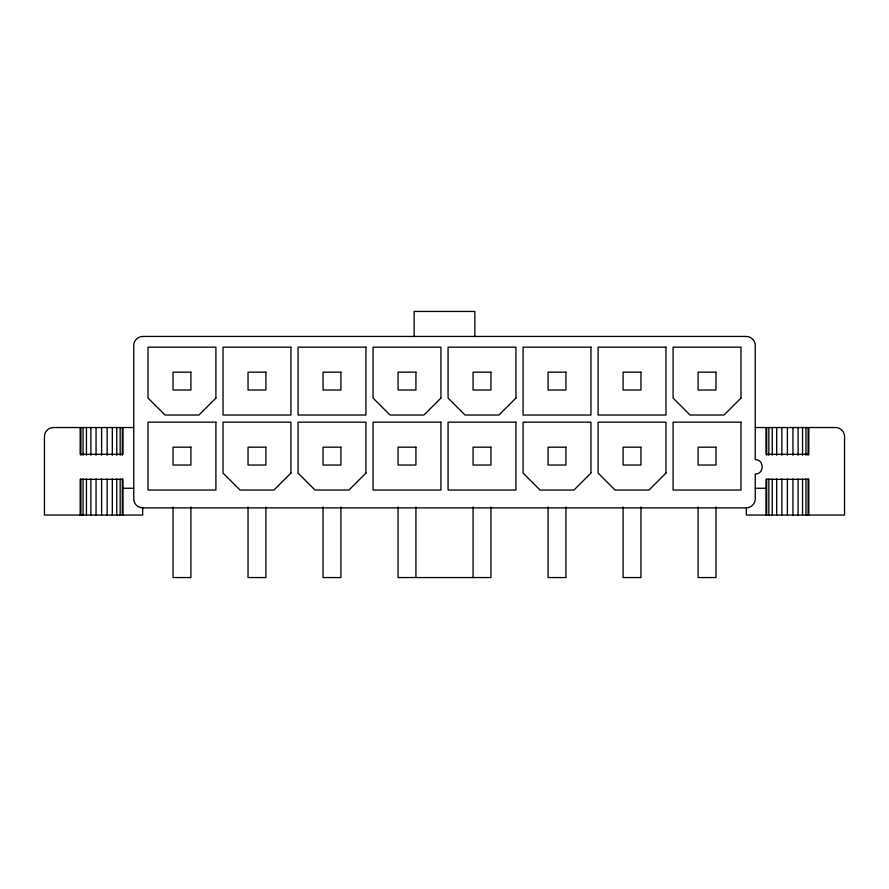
<?xml version="1.0" encoding="UTF-8"?>
<svg xmlns="http://www.w3.org/2000/svg" width="889" height="889" viewBox="0 0 889 889"><rect width="100%" height="100%" fill="white"/><g stroke="black" fill="none" stroke-linecap="round" stroke-linejoin="round"><path stroke-width="1.33" d="M746.327 507.897C751.105 507.93 755.283 503.752 755.25 498.973L755.25 473.97C764.429 474.315 764.429 459.335 755.25 459.68L755.25 345.377C755.283 340.598 751.105 336.42 746.327 336.453L142.673 336.453C137.895 336.42 133.717 340.598 133.75 345.377L133.75 498.973C133.717 503.752 137.895 507.93 142.673 507.897L746.327 507.897L746.327 515.042L844.55 515.042L844.55 436.466C844.583 431.687 840.405 427.509 835.616 427.531L755.25 427.531M133.75 427.531L53.384 427.531C48.595 427.509 44.417 431.687 44.45 436.466L44.45 515.042L142.673 515.042L142.673 507.897M123.026 488.261L133.75 488.261M755.25 488.261L765.974 488.261M808.834 427.531L808.834 454.323L765.974 454.323L765.974 427.531M808.834 515.042L808.834 479.327L765.974 479.327L765.974 515.042M808.101 427.531L808.101 455.312M808.101 478.927L808.101 515.042M805.956 427.531L805.956 455.312M805.956 478.927L805.956 515.042M802.556 427.531L802.556 455.312M802.556 478.927L802.556 515.042M798.111 427.531L798.111 455.312M798.111 478.927L798.111 515.042M792.944 427.531L792.944 455.312M792.944 478.927L792.944 515.042M787.398 427.531L787.398 455.312M787.398 478.927L787.398 515.042M781.853 427.531L781.853 455.312M781.853 478.927L781.853 515.042M776.686 427.531L776.686 455.312M776.686 478.927L776.686 515.042M772.241 427.531L772.241 455.312M772.241 478.927L772.241 515.042M768.841 427.531L768.841 455.312M768.841 478.927L768.841 515.042M766.696 427.531L766.696 455.312M766.696 478.927L766.696 515.042M715.967 506.941L715.967 577.55L698.098 577.55L698.098 506.941M640.958 506.941L640.958 577.55L623.089 577.55L623.089 506.941M565.949 506.941L565.949 577.55L548.08 577.55L548.08 506.941M490.939 506.941L490.939 577.55L398.061 577.55L398.061 506.941M474.859 336.453L474.859 311.45L414.141 311.45L414.141 336.453M473.07 506.941L473.07 577.55M415.93 506.941L415.93 577.55M340.92 506.941L340.92 577.55L323.051 577.55L323.051 506.941M265.911 506.941L265.911 577.55L248.042 577.55L248.042 506.941M190.902 506.941L190.902 577.55L173.033 577.55L173.033 506.941M123.026 427.531L123.026 454.323L80.166 454.323L80.166 427.531M123.026 515.042L123.026 479.327L80.166 479.327L80.166 515.042M122.304 427.531L122.304 455.312M122.304 478.927L122.304 515.042M120.159 427.531L120.159 455.312M120.159 478.927L120.159 515.042M116.759 427.531L116.759 455.312M116.759 478.927L116.759 515.042M112.314 427.531L112.314 455.312M112.314 478.927L112.314 515.042M107.147 427.531L107.147 455.312M107.147 478.927L107.147 515.042M101.602 427.531L101.602 455.312M101.602 478.927L101.602 515.042M96.056 427.531L96.056 455.312M96.056 478.927L96.056 515.042M90.889 427.531L90.889 455.312M90.889 478.927L90.889 515.042M86.444 427.531L86.444 455.312M86.444 478.927L86.444 515.042M83.044 427.531L83.044 455.312M83.044 478.927L83.044 515.042M80.899 427.531L80.899 455.312M80.899 478.927L80.899 515.042M215.905 398.061L198.936 415.03L164.998 415.03L148.03 398.061L148.03 347.166L215.905 347.166L215.905 398.061M290.914 473.07L273.945 490.039L240.008 490.039L223.039 473.07L223.039 422.175L290.914 422.175L290.914 473.07M365.924 473.07L348.955 490.039L315.017 490.039L298.048 473.07L298.048 422.175L365.924 422.175L365.924 473.07M440.933 398.061L423.964 415.03L390.027 415.03L373.058 398.061L373.058 347.166L440.933 347.166L440.933 398.061M515.942 398.061L498.973 415.03L465.036 415.03L448.067 398.061L448.067 347.166L515.942 347.166L515.942 398.061M590.952 473.07L573.983 490.039L540.045 490.039L523.076 473.07L523.076 422.175L590.952 422.175L590.952 473.07M665.961 473.07L648.992 490.039L615.055 490.039L598.086 473.07L598.086 422.175L665.961 422.175L665.961 473.07M740.97 398.061L724.002 415.03L690.064 415.03L673.095 398.061L673.095 347.166L740.97 347.166L740.97 398.061M290.914 347.166L223.039 347.166L223.039 415.03L290.914 415.03L290.914 347.166M365.924 347.166L298.048 347.166L298.048 415.03L365.924 415.03L365.924 347.166M590.952 347.166L523.076 347.166L523.076 415.03L590.952 415.03L590.952 347.166M665.961 347.166L598.086 347.166L598.086 415.03L665.961 415.03L665.961 347.166M190.902 372.169L173.033 372.169L173.033 390.027L190.902 390.027L190.902 372.169M265.911 372.169L248.042 372.169L248.042 390.027L265.911 390.027L265.911 372.169M340.92 372.169L323.051 372.169L323.051 390.027L340.92 390.027L340.92 372.169M415.93 372.169L398.061 372.169L398.061 390.027L415.93 390.027L415.93 372.169M490.939 372.169L473.07 372.169L473.07 390.027L490.939 390.027L490.939 372.169M565.949 372.169L548.08 372.169L548.08 390.027L565.949 390.027L565.949 372.169M640.958 372.169L623.089 372.169L623.089 390.027L640.958 390.027L640.958 372.169M715.967 372.169L698.098 372.169L698.098 390.027L715.967 390.027L715.967 372.169M215.905 422.175L148.03 422.175L148.03 490.039L215.905 490.039L215.905 422.175M440.933 422.175L373.058 422.175L373.058 490.039L440.933 490.039L440.933 422.175M515.942 422.175L448.067 422.175L448.067 490.039L515.942 490.039L515.942 422.175M740.97 422.175L673.095 422.175L673.095 490.039L740.97 490.039L740.97 422.175M190.902 447.178L173.033 447.178L173.033 465.036L190.902 465.036L190.902 447.178M265.911 447.178L248.042 447.178L248.042 465.036L265.911 465.036L265.911 447.178M340.92 447.178L323.051 447.178L323.051 465.036L340.92 465.036L340.92 447.178M415.93 447.178L398.061 447.178L398.061 465.036L415.93 465.036L415.93 447.178M490.939 447.178L473.07 447.178L473.07 465.036L490.939 465.036L490.939 447.178M565.949 447.178L548.08 447.178L548.08 465.036L565.949 465.036L565.949 447.178M640.958 447.178L623.089 447.178L623.089 465.036L640.958 465.036L640.958 447.178M715.967 447.178L698.098 447.178L698.098 465.036L715.967 465.036L715.967 447.178"/></g></svg>
